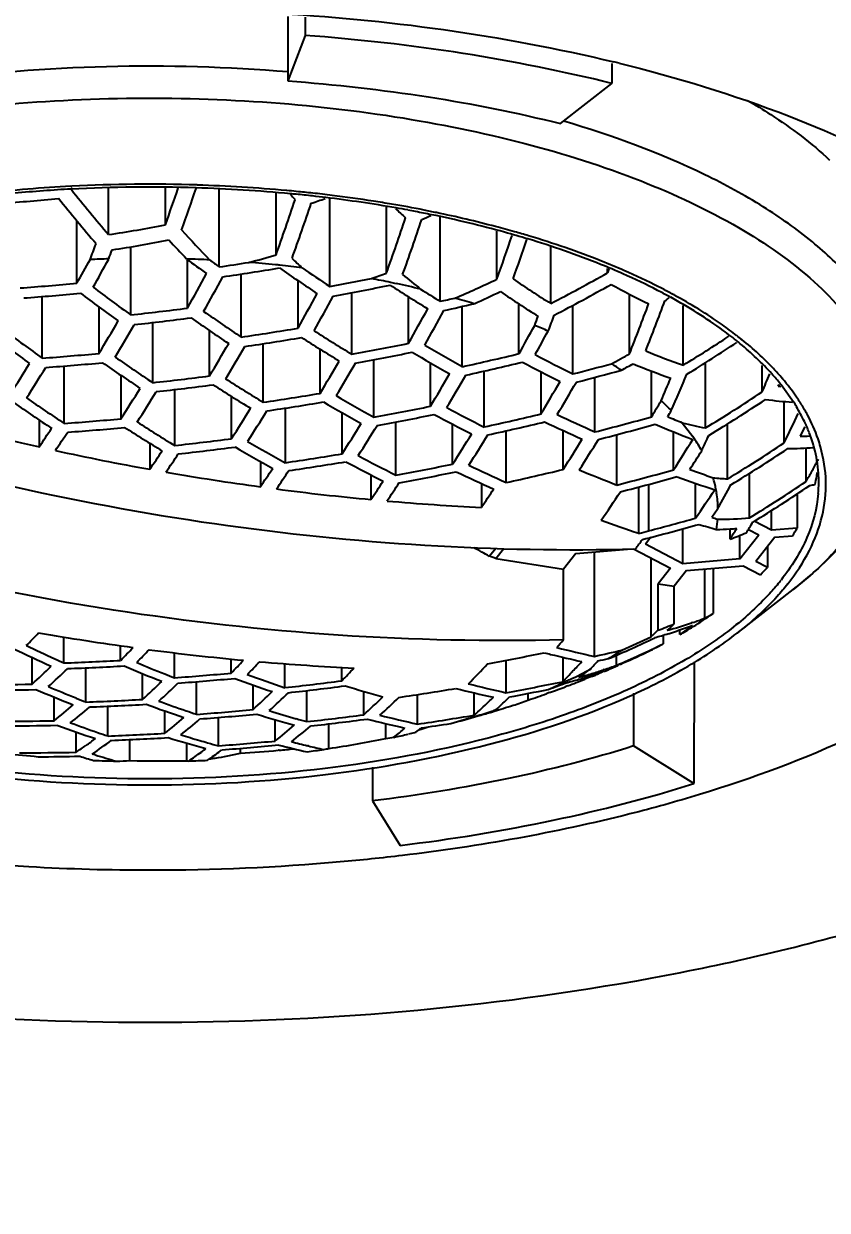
# Model space of a CAD drawing. Extents: x 9520 to 10292, y -16148 to -15602.
# Drawn here: x 9900.18 to 9907.23, y -15886.3 to -15875.9 of the extents above; entities that cross this region are included whole.
import ezdxf

# ---------------------------------------------------------------- set-up
doc = ezdxf.new("R2010")
doc.units = 0
doc.header["$MEASUREMENT"] = 0
doc.layers.get('0').update_dxf_attribs({"linetype": 'CONTINUOUS'})
doc.layers.get('DEFPOINTS').update_dxf_attribs({"linetype": 'CONTINUOUS'})
doc.layers.add('DIM', color=2, linetype='CONTINUOUS')
doc.styles.get("Standard").update_dxf_attribs({"font": 'Gulim.ttf'})
doc.dimstyles.new('ISO-25', dxfattribs={"dimtxt": 2.5, "dimasz": 2.5, "dimexe": 1.25, "dimexo": 0.625, "dimtad": 1, "dimdec": 1, "dimtxsty": 'Standard', "dimcen": 2.5, "dimadec": 0, "dimazin": 0, "dimtfac": 1, "dimtdec": 1, "dimtmove": 0, "dimatfit": 3, "dimfxl": 1, "dimarcsym": 0})

# ---------------------------------------------------------------- blocks, each defined once
blk = doc.blocks.new('*D24')
at = {"layer": 'DEFPOINTS', "color": 0, "transparency": 16777216}
for p in [(9901.29, -15798.538), (9940.931, -15798.538), (9928.29, -15966.338)]:
    blk.add_point(p, dxfattribs=at)
at = {"layer": 'DIM', "color": 3, "lineweight": -2, "transparency": 16777216}
for p, q in [((9901.915, -15798.538), (9942.181, -15798.538)), ((9940.931, -15961.338), (9940.931, -15803.538)), ((9928.915, -15966.338), (9942.181, -15966.338))]:
    blk.add_line(p, q, dxfattribs=at)
at = {"layer": 'DIM', "color": 3, "transparency": 16777216}
for points in [[(9940.098, -15803.538), (9941.765, -15803.538), (9940.931, -15798.538)], [(9940.098, -15961.338), (9941.765, -15961.338), (9940.931, -15966.338)]]:
    blk.add_solid(points, dxfattribs=at)
at = {"layer": 'DIM', "color": 3, "transparency": 16777216, "insert": (9937.736, -15889.301), "char_height": 5, "attachment_point": 5, "rotation": 90}
blk.add_mtext('167.8', dxfattribs=at)

msp = doc.modelspace()

# ---------------------------------------------------------------- linework, layer by layer
at = {"color": 7, "linetype": 'Continuous'}
for p, q in [((9902.497, -15875.839), (9902.497, -15876.404)), ((9902.648, -15875.847), (9902.648, -15876.006)), ((9902.648, -15876.006), (9902.497, -15876.404)), ((9905.336, -15876.252), (9905.336, -15876.427)), ((9904.887, -15876.779), (9905.336, -15876.427)), ((9900.594, -15877.328), (9900.603, -15877.328)), ((9900.595, -15877.332), (9900.604, -15877.331)), ((9900.6, -15877.356), (9900.596, -15877.353)), ((9900.6, -15877.357), (9900.596, -15877.353)), ((9900.926, -15877.751), (9900.926, -15877.348)), ((9901.424, -15877.665), (9901.424, -15877.337)), ((9901.895, -15878.034), (9901.895, -15877.357)), ((9902.393, -15877.929), (9902.393, -15877.384)), ((9902.864, -15878.207), (9902.864, -15877.439)), ((9903.362, -15878.088), (9903.362, -15877.508)), ((9903.833, -15878.336), (9903.833, -15877.6)), ((9900.648, -15878.177), (9900.648, -15877.632)), ((9904.33, -15878.142), (9904.33, -15877.721)), ((9901.12, -15878.456), (9901.12, -15877.86)), ((9904.802, -15878.354), (9904.802, -15877.854)), ((9901.617, -15878.396), (9901.617, -15877.971)), ((9902.088, -15878.649), (9902.088, -15878.097)), ((9905.299, -15878.085), (9905.299, -15878.047)), ((9905.311, -15878.051), (9905.299, -15878.085)), ((9902.586, -15878.571), (9902.586, -15878.156)), ((9900.344, -15878.834), (9900.344, -15878.294)), ((9903.057, -15878.8), (9903.057, -15878.261)), ((9903.555, -15878.704), (9903.555, -15878.297)), ((9905.492, -15878.796), (9905.492, -15878.274)), ((9900.842, -15878.793), (9900.842, -15878.386)), ((9904.026, -15878.908), (9904.026, -15878.38)), ((9904.523, -15878.794), (9904.523, -15878.359)), ((9904.995, -15878.973), (9904.995, -15878.372)), ((9905.963, -15878.895), (9905.963, -15878.373)), ((9901.313, -15879.049), (9901.313, -15878.522)), ((9901.81, -15878.989), (9901.81, -15878.592)), ((9902.281, -15879.221), (9902.281, -15878.706)), ((9902.779, -15879.143), (9902.779, -15878.756)), ((9906.475, -15878.675), (9906.47, -15878.671)), ((9906.48, -15878.674), (9906.475, -15878.67)), ((9903.25, -15879.35), (9903.25, -15878.848)), ((9906.157, -15879.446), (9906.157, -15878.875)), ((9900.537, -15879.406), (9900.537, -15878.903)), ((9903.748, -15879.255), (9903.748, -15878.876)), ((9904.219, -15879.437), (9904.219, -15878.946)), ((9904.716, -15879.323), (9904.716, -15878.953)), ((9905.685, -15879.348), (9905.685, -15878.947)), ((9906.654, -15879.13), (9906.654, -15878.897)), ((9901.035, -15879.364), (9901.035, -15878.986)), ((9905.188, -15879.48), (9905.188, -15879.002)), ((9906.796, -15879.079), (9906.803, -15879.064)), ((9906.807, -15879.069), (9906.803, -15879.064)), ((9906.821, -15879.067), (9906.816, -15879.062)), ((9906.93, -15879.219), (9906.821, -15879.067)), ((9901.506, -15879.599), (9901.506, -15879.109)), ((9902.003, -15879.54), (9902.003, -15879.171)), ((9902.475, -15879.75), (9902.475, -15879.272)), ((9906.847, -15879.577), (9906.847, -15879.213)), ((9900.318, -15879.377), (9900.318, -15879.611)), ((9902.972, -15879.672), (9902.972, -15879.312)), ((9903.443, -15879.858), (9903.443, -15879.392)), ((9903.941, -15879.763), (9903.941, -15879.412)), ((9904.412, -15879.924), (9904.412, -15879.47)), ((9904.909, -15879.81), (9904.909, -15879.468)), ((9905.878, -15879.813), (9905.878, -15879.48)), ((9905.954, -15879.4), (9906.047, -15879.521)), ((9906.35, -15879.892), (9906.35, -15879.412)), ((9901.287, -15879.58), (9901.287, -15879.807)), ((9905.381, -15879.946), (9905.381, -15879.504)), ((9907.04, -15879.915), (9907.04, -15879.621)), ((9907.104, -15879.621), (9907.103, -15879.617)), ((9907.111, -15879.621), (9907.11, -15879.617)), ((9902.256, -15879.739), (9902.256, -15879.961)), ((9903.225, -15879.857), (9903.225, -15880.073)), ((9906.543, -15880.234), (9906.543, -15879.844)), ((9904.194, -15879.932), (9904.194, -15880.141)), ((9905.574, -15880.369), (9905.574, -15879.963)), ((9905.659, -15879.941), (9905.659, -15880.347)), ((9906.071, -15880.236), (9906.071, -15879.93)), ((9906.962, -15880.022), (9906.962, -15880.323)), ((9906.736, -15880.341), (9906.736, -15880.17)), ((9905.96, -15880.635), (9905.96, -15880.328)), ((9906.373, -15880.42), (9906.373, -15880.33)), ((9906.736, -15880.341), (9906.585, -15880.263)), ((9906.962, -15880.323), (9906.736, -15880.341)), ((9905.678, -15880.404), (9905.631, -15880.464)), ((9906.458, -15880.593), (9906.625, -15880.381)), ((9906.458, -15880.593), (9906.458, -15880.387)), ((9906.534, -15880.334), (9906.625, -15880.381)), ((9906.767, -15880.402), (9906.599, -15880.615)), ((9906.767, -15880.402), (9906.921, -15880.39)), ((9904.32, -15880.501), (9904.265, -15880.57)), ((9904.32, -15880.589), (9904.388, -15880.504)), ((9905.022, -15880.545), (9905.473, -15880.507)), ((9905.185, -15881.448), (9905.185, -15880.532)), ((9905.526, -15880.506), (9905.85, -15880.674)), ((9905.96, -15880.635), (9905.631, -15880.464)), ((9906.701, -15880.486), (9906.701, -15880.667)), ((9904.32, -15880.589), (9904.265, -15880.57)), ((9904.32, -15880.589), (9904.914, -15880.682)), ((9905.022, -15880.545), (9904.914, -15880.682)), ((9905.682, -15881.275), (9905.682, -15880.587)), ((9906.458, -15880.593), (9905.96, -15880.635)), ((9906.701, -15880.667), (9906.599, -15880.615)), ((9904.914, -15881.302), (9904.914, -15880.682)), ((9905.85, -15880.674), (9905.742, -15880.811)), ((9905.991, -15880.696), (9905.883, -15880.833)), ((9905.991, -15880.696), (9906.489, -15880.654)), ((9906.153, -15881.111), (9906.153, -15880.682)), ((9906.224, -15880.676), (9906.224, -15881.072)), ((9906.489, -15880.654), (9906.639, -15880.732)), ((9905.742, -15881.219), (9905.742, -15880.811)), ((9905.742, -15880.811), (9905.883, -15880.833)), ((9905.883, -15881.163), (9905.883, -15880.833)), ((9906.436, -15881.243), (9906.926, -15880.862)), ((9906.045, -15881.15), (9906.036, -15881.154)), ((9906.045, -15881.15), (9906.036, -15881.153)), ((9905.787, -15881.262), (9905.787, -15881.337)), ((9906.043, -15881.176), (9905.934, -15881.256)), ((9905.934, -15881.256), (9905.934, -15881.215)), ((9900.534, -15881.505), (9900.534, -15881.278)), ((9901.031, -15881.482), (9901.031, -15881.354)), ((9900.255, -15881.691), (9900.255, -15881.457)), ((9901.502, -15881.635), (9901.502, -15881.416)), ((9902, -15881.593), (9902, -15881.471)), ((9904.906, -15881.455), (9904.906, -15881.669)), ((9905.378, -15881.525), (9905.378, -15881.436)), ((9900.727, -15881.847), (9900.727, -15881.548)), ((9902.471, -15881.722), (9902.471, -15881.512)), ((9902.969, -15881.662), (9902.969, -15881.544)), ((9904.409, -15881.481), (9904.409, -15881.766)), ((9905.269, -15881.563), (9905.264, -15881.565)), ((9905.269, -15881.563), (9905.264, -15881.565)), ((9906.058, -15881.496), (9906.057, -15882.562)), ((9901.224, -15881.823), (9901.224, -15881.599)), ((9901.696, -15881.955), (9901.696, -15881.669)), ((9905.049, -15881.647), (9905.053, -15881.646)), ((9905.049, -15881.647), (9905.053, -15881.646)), ((9905.159, -15881.625), (9905.1, -15881.647)), ((9905.1, -15881.647), (9905.1, -15881.631)), ((9905.159, -15881.613), (9905.167, -15881.61)), ((9905.159, -15881.613), (9905.167, -15881.61)), ((9902.193, -15881.913), (9902.193, -15881.698)), ((9902.664, -15882.02), (9902.664, -15881.747)), ((9903.162, -15881.959), (9903.162, -15881.754)), ((9903.633, -15882.041), (9903.633, -15881.781)), ((9904.131, -15881.962), (9904.131, -15881.767)), ((9904.602, -15881.83), (9904.602, -15881.772)), ((9904.79, -15881.764), (9904.768, -15881.772)), ((9904.79, -15881.765), (9904.768, -15881.772)), ((9904.948, -15881.706), (9904.934, -15881.711)), ((9904.948, -15881.706), (9904.934, -15881.711)), ((9905.528, -15881.77), (9905.528, -15882.232)), ((9900.448, -15882.011), (9900.448, -15881.805)), ((9900.92, -15882.145), (9900.92, -15881.884)), ((9901.418, -15882.121), (9901.418, -15881.925)), ((9901.889, -15882.231), (9901.889, -15881.983)), ((9902.386, -15882.189), (9902.386, -15882.003)), ((9902.857, -15882.255), (9902.857, -15882.038)), ((9903.355, -15882.167), (9903.355, -15882.037)), ((9900.642, -15882.287), (9900.642, -15882.11)), ((9901.113, -15882.36), (9901.113, -15882.176)), ((9903.619, -15882.113), (9903.553, -15882.128)), ((9900.808, -15882.311), (9900.783, -15882.303)), ((9901.611, -15882.362), (9901.611, -15882.208)), ((9902.082, -15882.296), (9902.082, -15882.253)), ((9902.422, -15882.269), (9902.414, -15882.27)), ((9902.422, -15882.27), (9902.414, -15882.27)), ((9902.677, -15882.232), (9902.669, -15882.231)), ((9902.677, -15882.232), (9902.669, -15882.231)), ((9906.057, -15882.562), (9905.528, -15882.232)), ((9901.792, -15882.358), (9901.81, -15882.345)), ((9901.792, -15882.358), (9901.81, -15882.345)), ((9903.239, -15882.419), (9903.238, -15882.714)), ((9903.238, -15882.714), (9903.482, -15883.104))]:
    msp.add_line(p, q, dxfattribs=at)
for centre, radius, start, end in [((9902.045, -15889.933), 14.089, 76.2217, 76.4191), ((9901.284, -15890.627), 13.317, 88.2044, 92.9319), ((9901.252, -15890.083), 12.772, 92.9539, 96.3268), ((9901.26, -15890.125), 12.789, 93.5019, 95.754), ((9901.273, -15890.328), 12.993, 92.9895, 93.5044), ((9901.284, -15890.557), 13.222, 88.2304, 92.9844), ((9910.567, -15869.431), 12.735, 218.4892, 220.795), ((9880.345, -15870.148), 22.379, 340.3742, 341.2501), ((9880.648, -15870.237), 22.213, 340.3376, 341.328), ((9901.3, -15890.217), 12.881, 84.5706, 88.2547), ((9901.293, -15890.407), 13.096, 84.7706, 88.212), ((9901.328, -15889.967), 12.655, 84.3649, 84.7493), ((9910.312, -15869.951), 10.781, 223.692, 224.034), ((9901.33, -15889.881), 12.544, 84.3332, 84.5617), ((9901.341, -15889.772), 12.435, 83.6673, 84.3339), ((9901.34, -15889.85), 12.537, 83.703, 84.3654), ((9901.359, -15889.609), 12.271, 83.1204, 83.6671), ((9901.361, -15889.657), 12.344, 82.9083, 83.7036), ((9901.406, -15889.298), 11.982, 81.1651, 82.9107), ((9899.458, -15868.031), 9.459, 273.2154, 276.2411), ((9910.575, -15869.394), 12.9, 218.5485, 220.8437), ((9880.942, -15870.224), 22.793, 340.2408, 341.5281), ((9881.42, -15870.366), 22.438, 340.2179, 341.5247), ((9899.453, -15867.804), 10.204, 288.5633, 289.2905), ((9901.446, -15888.947), 11.603, 80.0719, 83.1533), ((9901.482, -15888.8), 11.478, 80.3482, 81.1547), ((9901.555, -15888.378), 11.05, 78.8516, 80.3556), ((9901.535, -15888.426), 11.075, 79.5255, 80.061), ((9881.911, -15870.378), 22.794, 340.2313, 341.5179), ((9909.746, -15870.643), 9.333, 227.5006, 228.2351), ((9882.383, -15870.511), 22.443, 340.2307, 341.5381), ((9901.577, -15888.195), 10.839, 78.775, 79.5263), ((9899.535, -15867.942), 10.524, 293.1445, 293.6148), ((9901.619, -15887.984), 10.624, 78.3912, 78.7738), ((9901.622, -15888.037), 10.702, 78.2549, 78.8495), ((9899.482, -15867.956), 9.901, 278.3883, 281.3122), ((9910.003, -15870.049), 11.397, 222.2428, 224.0457), ((9902.077, -15886.191), 8.801, 73.2925, 74.1217), ((9882.376, -15870.935), 19.687, 339.0588, 339.4957), ((9899.501, -15868.002), 9.989, 278.3813, 281.279), ((9910.024, -15869.995), 11.59, 222.3216, 223.4446), ((9883.116, -15870.564), 22.526, 340.3444, 341.3756), ((9883.579, -15870.687), 22.182, 340.3699, 341.3111), ((9882.392, -15870.926), 19.826, 339.2054, 339.4535), ((9899.519, -15867.972), 10.364, 284.7369, 286.1018), ((9881.096, -15867.165), 22.44, 330.6101, 331.2119), ((9901.268, -15889.148), 11.189, 91.7445, 92.5841), ((9881.315, -15867.24), 22.353, 330.6015, 331.3271), ((9901.273, -15889.15), 11.19, 87.2457, 88.2752), ((9913.002, -15862.539), 19.177, 233.5536, 234.2026), ((9913.043, -15862.574), 19.06, 233.8933, 234.2082), ((9898.39, -15854.128), 24.162, 278.3404, 278.9634), ((9901.302, -15888.716), 10.755, 84.1994, 85.4518), ((9901.317, -15888.562), 10.601, 83.9933, 84.197), ((9901.333, -15888.416), 10.454, 82.9243, 83.9955), ((9909.56, -15870.623), 10.159, 226.2398, 226.9136), ((9912.818, -15863.235), 17.978, 235.4462, 236.3823), ((9881.791, -15867.22), 22.759, 330.5898, 331.4613), ((9882.162, -15867.374), 22.498, 330.5803, 331.4618), ((9898.41, -15854.158), 24.22, 278.3462, 279.5382), ((9912.803, -15863.16), 18.145, 235.1114, 236.3723), ((9898.446, -15854.153), 24.456, 280.4068, 281.278), ((9899.569, -15868.072), 10.71, 289.9845, 290.7408), ((9901.544, -15887.082), 9.102, 78.2494, 79.331), ((9909.009, -15871.442), 8.641, 230.4193, 231.7625), ((9899.66, -15868.239), 10.949, 293.1267, 295.2469), ((9908.472, -15872.373), 7.018, 235.2535, 238.4677), ((9899.756, -15868.459), 11.108, 297.0151, 299.9337), ((9898.432, -15854.498), 23.783, 274.1435, 275.3468), ((9912.432, -15862.745), 19.359, 233.0316, 234.2446), ((9898.468, -15854.197), 24.497, 280.4105, 281.5965), ((9912.533, -15863.94), 16.933, 237.3303, 238.6473), ((9901.591, -15886.856), 8.871, 77.9177, 78.2463), ((9901.644, -15886.609), 8.619, 76.4668, 77.9206), ((9912.545, -15864.103), 16.688, 237.8348, 238.5297), ((9899.682, -15868.289), 11.006, 293.8296, 295.1623), ((9908.451, -15872.342), 7.186, 235.3134, 238.4516), ((9899.777, -15868.509), 11.158, 296.9408, 299.844), ((9908.195, -15873.036), 5.895, 240.9229, 244.5282), ((9898.456, -15854.553), 23.816, 274.1547, 275.3564), ((9912.402, -15862.692), 19.492, 233.0291, 234.2339), ((9882.752, -15867.387), 22.77, 330.581, 331.4518), ((9883.124, -15867.537), 22.506, 330.5737, 331.4547), ((9898.54, -15854.226), 24.684, 282.3823, 282.6861), ((9901.957, -15885.403), 7.373, 72.8742, 74.2338), ((9888.165, -15871.863), 18.785, 338.4252, 339.862), ((9899.895, -15868.762), 11.245, 301.6899, 301.9208), ((9903.492, -15882.613), 4.916, 61.284, 61.5457), ((9903.478, -15882.691), 5.024, 61.3943, 61.916), ((9898.498, -15854.492), 24.106, 276.2441, 277.4356), ((9912.117, -15863.548), 18.128, 235.1529, 236.4143), ((9883.727, -15867.525), 22.762, 330.5875, 331.4589), ((9884.098, -15867.669), 22.499, 330.5848, 331.4664), ((9898.561, -15854.272), 24.72, 282.387, 283.0151), ((9886.393, -15871.56), 19.687, 339.0587, 339.4957), ((9887.709, -15871.747), 19.129, 338.3775, 339.7844), ((9883.603, -15868.428), 20.114, 328.9845, 329.9245), ((9883.954, -15868.582), 19.872, 328.9734, 329.9247), ((9898.522, -15854.548), 24.136, 276.2526, 277.4427), ((9912.082, -15863.497), 18.259, 235.1498, 236.4024), ((9884.863, -15867.718), 22.566, 330.6049, 331.3236), ((9886.126, -15871.508), 19.826, 339.2053, 339.4535), ((9902.593, -15883.614), 5.473, 66.4476, 67.8), ((9911.659, -15863.008), 19.557, 233.052, 234.2525), ((9911.691, -15863.063), 19.429, 233.0572, 234.2654), ((9898.559, -15854.51), 24.396, 278.3175, 279.5008), ((9898.584, -15854.567), 24.422, 278.3241, 279.5061), ((9911.82, -15864.284), 17.063, 237.3597, 238.6663), ((9911.861, -15864.332), 16.936, 237.3639, 238.6803), ((9885.267, -15867.876), 22.263, 330.6077, 331.2142), ((9900.048, -15869.118), 11.427, 301.1777, 303.5379), ((9904.442, -15881.199), 3.245, 51.2081, 52.1928), ((9884.555, -15868.609), 20.137, 328.9704, 329.9089), ((9884.908, -15868.759), 19.892, 328.9613, 329.9113), ((9898.619, -15854.553), 24.65, 280.3722, 281.5507), ((9911.687, -15865.128), 15.766, 239.5486, 240.9285), ((9907.57, -15874.139), 5.02, 247.3154, 251.337), ((9900.073, -15869.177), 11.448, 301.1485, 303.7439), ((9904.511, -15881.068), 3.062, 50.4052, 50.8394), ((9898.605, -15854.905), 23.992, 274.1566, 275.3494), ((9898.629, -15854.962), 24.017, 274.1675, 275.3591), ((9911.347, -15863.819), 18.34, 235.1726, 236.4193), ((9911.383, -15863.872), 18.214, 235.1777, 236.4329), ((9885.523, -15868.762), 20.138, 328.9695, 329.9079), ((9898.673, -15854.6), 24.676, 280.3065, 281.4825), ((9911.64, -15865.084), 15.89, 239.5449, 240.9141), ((9898.708, -15854.614), 24.87, 282.3461, 283.5217), ((9898.733, -15854.671), 24.888, 282.3529, 283.5277), ((9911.5, -15865.82), 14.782, 241.9735, 243.4114), ((9911.553, -15865.86), 14.661, 241.9801, 243.4297), ((9899.921, -15868.847), 11.403, 298.3359, 299.2456), ((9885.227, -15869.6), 17.644, 327.2441, 328.2648), ((9885.557, -15869.752), 17.422, 327.2318, 328.2653), ((9885.875, -15868.906), 19.894, 328.9647, 329.9146), ((9886.509, -15868.889), 20.115, 328.9792, 329.919), ((9898.772, -15854.72), 25.038, 284.3908, 285.1923), ((9898.796, -15854.775), 25.056, 284.3976, 285.3331), ((9903.503, -15881.85), 3.486, 56.6103, 58.3248), ((9899.946, -15868.904), 11.432, 298.6184, 299.2019), ((9907.517, -15874.124), 5.16, 247.2704, 251.1859), ((9891.67, -15873.056), 15.499, 336.2678, 337.5507), ((9893.108, -15873.208), 14.784, 336.3855, 337.0498), ((9898.672, -15854.904), 24.289, 276.2406, 277.4231), ((9898.697, -15854.961), 24.311, 276.2495, 277.431), ((9911.093, -15864.614), 17.161, 237.3775, 238.6765), ((9911.135, -15864.664), 17.038, 237.3833, 238.6915), ((9886.86, -15869.026), 19.871, 328.9787, 329.9302), ((9887.508, -15868.985), 20.074, 329.0046, 329.9471), ((9887.862, -15869.119), 19.827, 329.0061, 329.9605), ((9891.056, -15872.869), 16.02, 336.6943, 337.4671), ((9907.283, -15875.281), 3.829, 262.6962, 263.048), ((9905.21, -15880.391), 2.129, 39.3498, 40.4234), ((9910.636, -15864.183), 18.269, 235.1875, 236.4388), ((9886.169, -15869.795), 17.679, 327.2277, 328.2458), ((9886.502, -15869.943), 17.454, 327.2169, 328.2481), ((9898.736, -15854.926), 24.552, 278.3022, 279.478), ((9910.966, -15865.469), 15.882, 239.563, 240.9327), ((9900.226, -15869.539), 11.546, 300.9072, 303.8293), ((9910.598, -15864.128), 18.39, 235.1803, 236.4235), ((9887.128, -15869.961), 17.692, 327.2217, 328.239), ((9898.761, -15854.984), 24.57, 278.3098, 279.4847), ((9910.9, -15865.385), 16.025, 239.6801, 241.0377), ((9898.826, -15854.964), 24.785, 280.2818, 281.4525), ((9910.84, -15866.208), 14.794, 241.9771, 243.4138), ((9888.942, -15869.302), 19.525, 329.0365, 329.5164), ((9904.279, -15880.838), 2.209, 44.3617, 47.6047), ((9900.251, -15869.599), 11.553, 300.9185, 303.8392), ((9907.185, -15875.431), 3.798, 262.4317, 266.025), ((9905.53, -15880.119), 1.665, 31.0967, 32.763), ((9905.535, -15880.152), 1.725, 31.8647, 32.6824), ((9905.611, -15880.106), 1.636, 28.2535, 31.8885), ((9898.782, -15855.322), 24.148, 274.1681, 275.3532), ((9910.395, -15864.981), 17.109, 237.3917, 238.6944), ((9887.463, -15870.105), 17.464, 327.2125, 328.243), ((9898.851, -15855.022), 24.8, 280.2909, 281.461), ((9910.785, -15866.166), 14.91, 241.9703, 243.3959), ((9898.888, -15855.038), 24.974, 282.3261, 283.4966), ((9898.913, -15855.097), 24.986, 282.3351, 283.5052), ((9910.716, -15866.873), 13.869, 244.5107, 246.0101), ((9910.776, -15866.91), 13.756, 244.5208, 246.0323), ((9898.951, -15855.14), 25.127, 284.3724, 285.5462), ((9889.28, -15869.422), 19.295, 329.0446, 329.2275), ((9910.849, -15867.388), 12.971, 247.2192, 247.8287), ((9896.184, -15874.28), 11.906, 333.5845, 334.9646), ((9905.55, -15856.334), 23.858, 255.2886, 257.3338), ((9887.494, -15870.87), 15.519, 325.7218, 326.4385), ((9887.633, -15870.899), 15.523, 325.72, 326.4337), ((9898.807, -15855.38), 24.167, 274.1787, 275.3629), ((9910.351, -15864.929), 17.228, 237.3844, 238.6783), ((9888.104, -15870.1), 17.683, 327.2261, 328.2441), ((9888.439, -15870.238), 17.454, 327.2211, 328.2524), ((9889.101, -15870.213), 17.647, 327.2384, 328.2587), ((9898.976, -15855.199), 25.135, 284.382, 285.5555), ((9910.708, -15867.539), 12.881, 247.1974, 248.7789), ((9907.038, -15875.125), 4.41, 255.7743, 258.4683), ((9896.834, -15874.49), 11.332, 333.6594, 334.1286), ((9905.793, -15879.981), 1.367, 21.3426, 23.6427), ((9905.886, -15879.947), 1.268, 15.0743, 21.4063), ((9898.852, -15855.325), 24.419, 276.2401, 277.4164), ((9910.215, -15865.757), 15.992, 239.6891, 241.0495), ((9889.435, -15870.345), 17.419, 327.2375, 328.2714), ((9890.111, -15870.296), 17.593, 327.2639, 328.2882), ((9890.448, -15870.424), 17.361, 327.2646, 328.3028), ((9891.139, -15870.351), 17.515, 327.3007, 328.3306), ((9904.798, -15880.388), 1.521, 33.971, 34.7828), ((9904.874, -15880.338), 1.43, 29.0174, 33.9949), ((9894.664, -15874.125), 12.72, 334.2835, 334.9486), ((9900.414, -15869.983), 11.551, 300.9232, 303.8446), ((9906.938, -15876.026), 3.492, 270.8302, 272.1682), ((9905.455, -15856.755), 23.427, 257.6878, 259.7512), ((9888.444, -15871.051), 15.544, 325.7134, 326.4288), ((9888.585, -15871.076), 15.545, 325.7128, 326.4254), ((9898.877, -15855.384), 24.434, 276.2494, 277.425), ((9910.166, -15865.708), 16.107, 239.681, 241.0318), ((9898.918, -15855.352), 24.656, 278.2946, 279.4653), ((9910.112, -15866.541), 14.894, 241.9728, 243.3999), ((9891.599, -15870.552), 17.137, 327.3022, 327.9541), ((9900.441, -15870.047), 11.542, 300.9735, 303.899), ((9906.847, -15876.14), 3.487, 270.5057, 274.2096), ((9889.411, -15871.204), 15.546, 325.7128, 326.4281), ((9898.969, -15855.399), 24.675, 278.2399, 279.4085), ((9910.056, -15866.497), 15.005, 241.9657, 243.3824), ((9899.008, -15855.393), 24.864, 280.2764, 281.4433), ((9910.055, -15867.251), 13.872, 244.4973, 245.9965), ((9899.071, -15855.472), 25.028, 282.322, 283.4901), ((9910.168, -15868.42), 12.121, 249.9887, 251.0158), ((9899.435, -15875.555), 8.766, 330.66, 331.3253), ((9899.134, -15875.39), 9.109, 331.323, 331.6329), ((9905.376, -15857.196), 22.978, 260.1091, 262.1971), ((9889.554, -15871.224), 15.544, 325.7134, 326.4288), ((9890.398, -15871.33), 15.523, 325.72, 326.4337), ((9899.033, -15855.453), 24.872, 280.2871, 281.4537), ((9909.993, -15867.212), 13.98, 244.4878, 245.9756), ((9910.06, -15867.92), 12.904, 247.1611, 248.7402), ((9899.136, -15855.578), 25.155, 284.374, 285.5465), ((9899.162, -15855.639), 25.155, 284.3864, 285.5589), ((9910.039, -15868.472), 12.126, 250.0879, 251.7381), ((9905.223, -15880.179), 1.045, 10.7081, 16.5346), ((9906.614, -15875.997), 3.904, 264.2859, 266.124), ((9900.615, -15870.456), 11.434, 301.2251, 304.1869), ((9899.819, -15875.771), 8.325, 330.151, 330.5147), ((9899.675, -15875.689), 8.491, 330.5139, 330.6572), ((9905.937, -15879.661), 1.214, 346.6172, 350.204), ((9905.961, -15879.665), 1.19, 350.2124, 351.7335), ((9905.313, -15857.656), 22.514, 262.5599, 264.6787), ((9890.542, -15871.345), 15.519, 325.7218, 326.4385), ((9891.402, -15871.427), 15.478, 325.7352, 326.4513), ((9892.844, -15871.686), 15.072, 325.3537, 326.4944), ((9893.562, -15871.602), 15.199, 325.387, 326.519), ((9905.258, -15880.172), 1.01, 8.9102, 10.6797), ((9905.281, -15880.169), 0.986, 1.0681, 8.9227), ((9898.13, -15875.544), 9.35, 330.4886, 331.938), ((9900.645, -15870.524), 11.408, 301.3168, 304.2889), ((9906.54, -15876.642), 3.349, 279.1337, 279.9482), ((9905.991, -15879.918), 1.16, 354.9925, 358.2609), ((9905.995, -15879.918), 1.156, 358.263, 0.0042), ((9905.269, -15858.129), 22.039, 265.0476, 267.2035), ((9894.147, -15871.9), 14.661, 325.3839, 325.7558), ((9909.39, -15868.842), 12.142, 250.0324, 251.681), ((9899.352, -15856.089), 25.125, 284.4109, 285.585), ((9899.325, -15856.022), 25.136, 284.5962, 285.5694), ((9909.476, -15869.356), 11.443, 252.8535, 253.6395), ((9909.595, -15869.248), 11.49, 252.8809, 253.1467), ((9905.274, -15880.166), 0.994, 350.2381, 355.5037), ((9906.173, -15876.68), 3.656, 271.2504, 273.1326), ((9906.269, -15876.621), 3.624, 269.9268, 274.3366), ((9900.448, -15876.609), 7.044, 327.2443, 328.1479), ((9906.176, -15876.736), 3.6, 273.1352, 274.0809), ((9900.62, -15876.579), 7.005, 327.292, 328.2084), ((9905.511, -15879.473), 1.682, 326.9668, 329.6507), ((9894.669, -15872.62), 13.434, 324.0555, 324.4922), ((9899.311, -15856.06), 25.103, 284.4482, 284.6488), ((9903.44, -15872.754), 8.208, 290.9363, 291.9971), ((9899.21, -15889.513), 10.272, 60.5225, 61.3884), ((9904.931, -15879.009), 2.426, 314.7461, 316.8601), ((9905.228, -15879.521), 2.03, 321.0286, 321.6689), ((9904.897, -15877.858), 3.487, 286.6148, 289.067), ((9904.9, -15877.867), 3.478, 289.227, 291.1294), ((9903.929, -15877.754), 4.035, 301.7071, 304.663), ((9901.1, -15871.642), 10.733, 298.0894, 298.5193), ((9894.449, -15875.693), 8.072, 315.4744, 316.5777), ((9904.258, -15858.609), 22.973, 260.1089, 262.1973), ((9903.776, -15879.205), 2.813, 312.6409, 314.307), ((9904.791, -15877.899), 3.507, 285.2391, 287.2761), ((9902.809, -15873.552), 8.208, 290.9363, 291.9971), ((9903.95, -15879.177), 2.771, 312.5236, 314.2241), ((9904.892, -15877.843), 3.502, 285.4158, 286.6152), ((9904.795, -15877.912), 3.494, 287.2769, 288.4968), ((9904.797, -15877.919), 3.486, 288.4968, 290.9332), ((9903.707, -15877.394), 4.458, 299.9619, 301.4693), ((9903.798, -15877.543), 4.283, 301.4777, 301.7229), ((9906.281, -15868.644), 14.087, 244.4462, 245.5611), ((9895.278, -15875.822), 8.071, 315.4701, 316.5777), ((9897.973, -15875.233), 9.22, 318.2751, 318.8365), ((9907.49, -15870.922), 10.775, 255.8407, 257.6439), ((9900.999, -15871.413), 10.939, 293.2031, 295.5269), ((9901.201, -15871.885), 10.506, 293.4233, 295.8804), ((9900.968, -15871.34), 10.997, 293.911, 295.3839), ((9903.293, -15876.64), 5.318, 296.1445, 297.9637), ((9906.161, -15868.696), 14.061, 244.435, 245.9149), ((9906.169, -15868.889), 13.817, 245.5635, 245.9327), ((9895.42, -15875.842), 8.069, 315.469, 316.5769), ((9904.195, -15859.068), 22.51, 262.5602, 264.6794), ((9899.802, -15857.266), 24.65, 280.3877, 281.5653), ((9907.44, -15870.815), 10.938, 255.7324, 256.0366), ((9907.386, -15870.962), 10.782, 256.1261, 257.6189), ((9899.835, -15857.329), 24.704, 282.5055, 283.0782), ((9899.866, -15857.406), 24.668, 282.5237, 282.7466), ((9903.508, -15878.488), 3.481, 301.155, 303.4217), ((9901.235, -15871.963), 10.426, 293.5982, 294.9747), ((9895.575, -15876.539), 6.96, 312.2549, 314.1488), ((9895.796, -15876.646), 6.844, 312.2436, 314.1697), ((9899.664, -15857.515), 24.006, 272.0764, 273.2647), ((9899.691, -15857.577), 23.993, 272.0873, 273.2762), ((9906.195, -15869.406), 13.167, 247.056, 248.6049), ((9906.31, -15869.305), 13.234, 247.1583, 248.3053), ((9896.262, -15875.947), 8.05, 315.4606, 316.5666), ((9896.409, -15875.963), 8.044, 315.4529, 316.564), ((9904.152, -15859.541), 22.035, 265.0483, 267.2047), ((9897.266, -15876.044), 8.005, 315.4315, 316.5432), ((9898.386, -15876.069), 7.999, 315.3755, 317.117), ((9903.051, -15877.691), 4.4, 295.8561, 298.4717), ((9899.073, -15875.909), 8.197, 316.2419, 317.0609), ((9904.006, -15880.041), 1.899, 303.268, 306.9896), ((9899.204, -15875.891), 8.213, 316.3685, 317.0483), ((9904.15, -15878.219), 3.527, 286.6598, 288.4217), ((9904.048, -15878.273), 3.52, 288.5367, 290.2753), ((9904.647, -15880.38), 1.346, 294.7627, 297.4172), ((9904.153, -15878.228), 3.517, 288.5023, 290.3798), ((9901.284, -15872.078), 10.303, 292.7538, 293.1127), ((9904.82, -15880.365), 1.293, 293.1519, 297.0647), ((9896.551, -15876.678), 6.951, 312.2446, 314.1409), ((9896.776, -15876.782), 6.83, 312.2248, 314.1545), ((9906.216, -15869.538), 12.983, 248.3077, 248.7102), ((9899.731, -15857.536), 24.164, 274.2045, 275.3889), ((9899.759, -15857.6), 24.147, 274.2142, 275.3994), ((9906.285, -15870.024), 12.371, 249.887, 251.5067), ((9906.366, -15870.063), 12.292, 249.8964, 251.5264), ((9899.811, -15857.562), 24.305, 276.283, 277.4648), ((9899.977, -15857.677), 24.493, 280.4244, 281.6096), ((9902.78, -15877.133), 5.02, 293.4804, 295.3991), ((9901.117, -15871.689), 10.695, 290.0284, 290.9279), ((9899.365, -15876.188), 7.794, 315.3183, 316.2427), ((9902.885, -15877.355), 4.774, 295.4055, 295.8942), ((9904.04, -15878.247), 3.547, 284.6602, 286.5268), ((9901.323, -15872.169), 10.203, 290.8127, 291.7265), ((9904.145, -15878.203), 3.544, 284.7566, 286.6592), ((9904.045, -15878.264), 3.53, 286.5988, 288.3996), ((9904.704, -15880.505), 1.208, 292.0888, 292.898), ((9904.686, -15880.462), 1.256, 292.9049, 294.752), ((9899.769, -15857.991), 23.705, 269.974, 271.1761), ((9899.796, -15858.054), 23.689, 269.9831, 271.1861), ((9905.393, -15869.668), 13.105, 247.0669, 248.6229), ((9905.514, -15869.613), 13.136, 247.0765, 248.2217), ((9897.543, -15876.787), 6.92, 312.2151, 314.1189), ((9897.771, -15876.888), 6.795, 312.1866, 314.1252), ((9899.839, -15857.627), 24.285, 276.2945, 277.4774), ((9906.433, -15870.637), 11.588, 252.7646, 254.4656), ((9899.916, -15857.678), 24.389, 278.3799, 279.5637), ((9906.635, -15871.195), 10.865, 255.7919, 257.5805), ((9906.726, -15871.222), 10.795, 255.805, 257.605), ((9899.994, -15857.768), 24.442, 280.4786, 281.2912), ((9901.328, -15872.184), 10.187, 288.7449, 289.7352), ((9901.325, -15872.175), 10.197, 289.8664, 290.729), ((9896.823, -15877.468), 5.812, 308.5914, 310.7391), ((9905.42, -15869.848), 12.884, 248.2241, 248.6391), ((9899.862, -15857.98), 23.883, 272.075, 273.2694), ((9899.874, -15858.062), 23.845, 272.1236, 273.321), ((9905.492, -15870.291), 12.327, 249.8955, 251.5209), ((9905.61, -15870.235), 12.356, 249.9078, 251.088), ((9898.554, -15876.87), 6.865, 312.1557, 314.073), ((9898.785, -15876.966), 6.737, 312.1231, 314.0766), ((9899.651, -15876.997), 6.687, 312.059, 313.5334), ((9899.438, -15876.772), 6.997, 313.5296, 313.9995), ((9899.731, -15876.926), 6.779, 312.6307, 313.9945), ((9903.379, -15878.517), 3.532, 286.5179, 288.0216), ((9903.382, -15878.527), 3.522, 288.0217, 290.2646), ((9897.03, -15877.566), 5.71, 308.5698, 310.756), ((9897.806, -15877.591), 5.794, 308.564, 310.7177), ((9905.534, -15870.456), 12.122, 251.0904, 251.54), ((9899.934, -15858.006), 24.014, 274.2079, 275.3997), ((9899.962, -15858.071), 23.989, 274.2175, 275.4105), ((9905.648, -15870.912), 11.56, 252.7717, 254.4767), ((9905.764, -15870.854), 11.588, 252.7845, 254.0039), ((9905.704, -15871.06), 11.373, 254.0062, 254.4968), ((9900.016, -15858.036), 24.129, 276.3011, 277.4916), ((9905.949, -15871.506), 10.786, 255.7998, 257.6013), ((9900.095, -15858.091), 24.21, 278.4036, 279.5962), ((9901.982, -15874.983), 7.315, 285.4087, 287.3335), ((9901.256, -15872.029), 10.356, 284.9381, 286.2963), ((9902.117, -15875.416), 6.862, 287.3345, 288.5847), ((9903.266, -15878.538), 3.546, 284.6294, 286.4963), ((9903.809, -15880.751), 1.271, 291.3448, 293.8017), ((9903.373, -15878.495), 3.555, 284.6519, 285.2068), ((9903.27, -15878.55), 3.533, 286.4972, 287.0553), ((9902.187, -15875.627), 6.639, 288.5906, 288.7615), ((9903.375, -15878.505), 3.545, 285.2065, 286.5178), ((9899.969, -15858.46), 23.556, 269.9564, 271.1662), ((9899.997, -15858.524), 23.532, 269.9641, 271.1751), ((9904.685, -15870.594), 12.205, 249.8462, 251.4862), ((9904.806, -15870.489), 12.286, 249.9304, 251.1065), ((9898.016, -15877.686), 5.687, 308.5314, 310.7252), ((9898.805, -15877.686), 5.753, 308.4947, 310.6618), ((9899.018, -15877.777), 5.643, 308.4564, 310.6651), ((9900.045, -15858.102), 24.101, 276.3131, 277.5051), ((9905.857, -15871.477), 10.852, 255.791, 257.5817), ((9899.771, -15877.693), 5.769, 309.3213, 310.572), ((9899.859, -15877.628), 5.852, 309.9741, 310.5463), ((9902.587, -15878.762), 3.494, 287.6476, 288.8822), ((9900.128, -15858.182), 24.153, 278.4184, 279.0456), ((9897.86, -15878.232), 4.918, 305.6674, 306.8506), ((9898.106, -15878.391), 4.74, 304.3783, 306.8722), ((9904.73, -15870.71), 12.053, 251.1088, 251.5719), ((9900.051, -15858.472), 23.689, 272.103, 273.3082), ((9900.079, -15858.537), 23.662, 272.1101, 273.3168), ((9904.849, -15871.172), 11.501, 252.8021, 254.5155), ((9904.98, -15871.072), 11.579, 252.8131, 253.6704), ((9904.937, -15871.22), 11.425, 253.6715, 254.0307), ((9900.141, -15858.484), 23.811, 274.21, 275.412), ((9905.194, -15871.634), 10.893, 255.8325, 256.6016), ((9901.375, -15872.377), 9.988, 278.5351, 281.4346), ((9903.239, -15881.199), 0.975, 276.8455, 281.08), ((9901.633, -15873.625), 8.718, 281.8685, 282.7176), ((9901.241, -15871.74), 10.627, 263.4765, 264.9683), ((9900.174, -15858.938), 23.354, 269.9279, 271.1481), ((9898.009, -15878.439), 4.662, 304.3804, 305.6681), ((9898.946, -15878.474), 4.725, 304.5839, 306.2285), ((9898.809, -15878.286), 4.957, 306.2201, 306.7932), ((9904.908, -15871.322), 11.32, 254.0305, 254.5318), ((9899.02, -15878.388), 4.842, 305.1866, 306.7829), ((9900.17, -15858.551), 23.779, 274.2195, 275.4231), ((9901.327, -15878.92), 3.459, 280.7122, 282.5949), ((9901.523, -15872.868), 9.444, 273.3905, 275.4098), ((9905.069, -15871.728), 10.826, 255.8204, 257.1691), ((9901.518, -15872.809), 9.504, 275.4589, 276.2316), ((9901.385, -15872.224), 10.14, 277.2512, 278.0898), ((9905.153, -15871.803), 10.719, 256.6417, 257.3838), ((9902.156, -15878.764), 3.56, 280.6268, 281.3714), ((9900.19, -15859.005), 23.322, 270.2923, 271.187), ((9904.066, -15871.321), 11.513, 252.8585, 253.4876), ((9901.283, -15871.158), 11.211, 267.4991, 268.5172), ((9904.156, -15871.363), 11.448, 252.9948, 253.9582), ((9900.87, -15878.714), 3.654, 271.9292, 273.8165), ((9901.407, -15872.808), 9.556, 268.2356, 271.2202), ((9901.733, -15881.48), 0.891, 262.1284, 263.2514), ((9901.287, -15871.181), 11.188, 271.745, 272.5846), ((9901.315, -15878.85), 3.531, 278.0643, 278.8843), ((9901.32, -15878.881), 3.499, 278.8831, 280.7121)]:
    msp.add_arc(centre, radius, start, end, dxfattribs=at)
for points, knots in [([(9912.79, -15879.55), (9912.79, -15879.291), (9912.693, -15878.745), (9912.277, -15877.978), (9911.615, -15877.26), (9910.355, -15876.326), (9908.249, -15875.396), (9906.384, -15874.95), (9905.361, -15874.778)], [0, 0, 0, 0, 0.082723, 0.172532, 0.274516, 0.391284, 0.669887, 1, 1, 1, 1]), ([(9896.495, -15876.436), (9897.24, -15876.21), (9898.832, -15875.883), (9900.452, -15875.779), (9901.29, -15875.779)], [0, 0, 0, 0, 0.481664, 1, 1, 1, 1]), ([(9901.29, -15875.779), (9901.642, -15875.779), (9903.006, -15875.817), (9904.369, -15876), (9905.354, -15876.238)], [0, 0, 0, 0, 0.257982, 1, 1, 1, 1]), ([(9905.336, -15876.427), (9904.907, -15876.32), (9904.015, -15876.142), (9903.111, -15876.04), (9902.648, -15876.006)], [0, 0, 0, 0, 0.487859, 1, 1, 1, 1]), ([(9902.5, -15876.326), (9901.971, -15876.282), (9900.913, -15876.252), (9899.857, -15876.334), (9899.336, -15876.406)], [0, 0, 0, 0, 0.502786, 1, 1, 1, 1]), ([(9905.401, -15876.249), (9905.904, -15876.373), (9906.837, -15876.656), (9907.724, -15877.069), (9908.114, -15877.302)], [0, 0, 0, 0, 0.53256, 1, 1, 1, 1]), ([(9902.497, -15876.404), (9902.909, -15876.435), (9903.712, -15876.525), (9904.505, -15876.683), (9904.887, -15876.779)], [0, 0, 0, 0, 0.512141, 1, 1, 1, 1]), ([(9895.157, -15878.483), (9895.311, -15878.289), (9895.715, -15877.92), (9896.476, -15877.474), (9897.413, -15877.101), (9898.495, -15876.815), (9899.682, -15876.626), (9900.928, -15876.542), (9902.188, -15876.565), (9903.023, -15876.654), (9903.433, -15876.718)], [0, 0, 0, 0, 0.084821, 0.185317, 0.301061, 0.429834, 0.568299, 0.712427, 0.857814, 1, 1, 1, 1]), ([(9906.527, -15876.575), (9906.595, -15876.615), (9906.848, -15876.77), (9907.087, -15876.949), (9907.246, -15877.098)], [0, 0, 0, 0, 0.267095, 1, 1, 1, 1]), ([(9903.433, -15876.718), (9903.817, -15876.778), (9904.549, -15876.926), (9905.563, -15877.246), (9906.421, -15877.646), (9907.008, -15878.051), (9907.361, -15878.409), (9907.557, -15878.676), (9907.695, -15878.952), (9907.771, -15879.234), (9907.784, -15879.52), (9907.716, -15879.908), (9907.57, -15880.178), (9907.448, -15880.341)], [0, 0, 0, 0, 0.180672, 0.346463, 0.493552, 0.619848, 0.675394, 0.726346, 0.773501, 0.818023, 0.861387, 0.905231, 1, 1, 1, 1]), ([(9907.884, -15879.204), (9907.884, -15879.082), (9907.848, -15878.831), (9907.69, -15878.469), (9907.435, -15878.122), (9907.088, -15877.794), (9906.654, -15877.489), (9905.939, -15877.101), (9905.338, -15876.882), (9904.915, -15876.758)], [0, 0, 0, 0, 0.089213, 0.183672, 0.287553, 0.403532, 0.53292, 0.675963, 1, 1, 1, 1]), ([(9904.6, -15877.789), (9904.533, -15877.769), (9904.254, -15877.688), (9903.972, -15877.621), (9903.757, -15877.577)], [0, 0, 0, 0, 0.243197, 1, 1, 1, 1]), ([(9904.484, -15877.726), (9904.429, -15877.711), (9904.203, -15877.649), (9903.974, -15877.595), (9903.8, -15877.559)], [0, 0, 0, 0, 0.244714, 1, 1, 1, 1]), ([(9905.434, -15878.095), (9905.369, -15878.066), (9905.096, -15877.951), (9904.816, -15877.854), (9904.6, -15877.789)], [0, 0, 0, 0, 0.239674, 1, 1, 1, 1]), ([(9905.443, -15878.066), (9905.378, -15878.037), (9905.104, -15877.923), (9904.823, -15877.827), (9904.607, -15877.762)], [0, 0, 0, 0, 0.23998, 1, 1, 1, 1]), ([(9905.834, -15878.291), (9905.802, -15878.274), (9905.671, -15878.204), (9905.537, -15878.14), (9905.434, -15878.095)], [0, 0, 0, 0, 0.24308, 1, 1, 1, 1]), ([(9905.843, -15878.259), (9905.811, -15878.242), (9905.68, -15878.174), (9905.546, -15878.111), (9905.443, -15878.066)], [0, 0, 0, 0, 0.243373, 1, 1, 1, 1]), ([(9906.445, -15878.693), (9906.402, -15878.658), (9906.214, -15878.514), (9906.012, -15878.388), (9905.854, -15878.301)], [0, 0, 0, 0, 0.235587, 1, 1, 1, 1]), ([(9906.431, -15878.635), (9906.39, -15878.603), (9906.215, -15878.474), (9906.029, -15878.36), (9905.883, -15878.281)], [0, 0, 0, 0, 0.237461, 1, 1, 1, 1]), ([(9906.816, -15879.062), (9906.792, -15879.031), (9906.683, -15878.904), (9906.561, -15878.789), (9906.463, -15878.708)], [0, 0, 0, 0, 0.237098, 1, 1, 1, 1]), ([(9906.83, -15879.011), (9906.805, -15878.982), (9906.697, -15878.861), (9906.576, -15878.751), (9906.48, -15878.674)], [0, 0, 0, 0, 0.238302, 1, 1, 1, 1]), ([(9906.987, -15879.221), (9906.977, -15879.206), (9906.936, -15879.144), (9906.891, -15879.085), (9906.856, -15879.042)], [0, 0, 0, 0, 0.244341, 1, 1, 1, 1]), ([(9907.045, -15879.433), (9907.039, -15879.419), (9907.012, -15879.359), (9906.981, -15879.302), (9906.955, -15879.26)], [0, 0, 0, 0, 0.245021, 1, 1, 1, 1]), ([(9907.166, -15879.611), (9907.16, -15879.587), (9907.129, -15879.491), (9907.088, -15879.399), (9907.052, -15879.331)], [0, 0, 0, 0, 0.244046, 1, 1, 1, 1]), ([(9898.158, -15879.441), (9899.364, -15879.819), (9901.808, -15880.381), (9904.314, -15880.537), (9905.545, -15880.506)], [0, 0, 0, 0, 0.506419, 1, 1, 1, 1]), ([(9889.79, -15879.55), (9889.79, -15879.89), (9889.966, -15880.622), (9890.676, -15881.598), (9891.771, -15882.47), (9893.212, -15883.227), (9894.951, -15883.846), (9897.655, -15884.475), (9899.817, -15884.653), (9901.29, -15884.653)], [0, 0, 0, 0, 0.075519, 0.161394, 0.263684, 0.384093, 0.521449, 0.672782, 1, 1, 1, 1]), ([(9901.29, -15884.653), (9902.763, -15884.653), (9904.925, -15884.475), (9907.629, -15883.846), (9909.368, -15883.227), (9910.809, -15882.471), (9911.904, -15881.598), (9912.615, -15880.622), (9912.79, -15879.89), (9912.79, -15879.55)], [0, 0, 0, 0, 0.327213, 0.478544, 0.615901, 0.736311, 0.838603, 0.92448, 1, 1, 1, 1]), ([(9906.879, -15880.812), (9906.951, -15880.721), (9907.075, -15880.533), (9907.192, -15880.227), (9907.227, -15879.914), (9907.194, -15879.71), (9907.166, -15879.611)], [0, 0, 0, 0, 0.271794, 0.521797, 0.760337, 1, 1, 1, 1]), ([(9907.151, -15879.916), (9907.151, -15879.892), (9907.147, -15879.792), (9907.131, -15879.693), (9907.111, -15879.621)], [0, 0, 0, 0, 0.247927, 1, 1, 1, 1]), ([(9904.914, -15881.302), (9903.597, -15881.336), (9900.914, -15881.152), (9898.306, -15880.506), (9897.023, -15880.074)], [0, 0, 0, 0, 0.493232, 1, 1, 1, 1]), ([(9907.146, -15880.019), (9907.135, -15880.151), (9907.061, -15880.426), (9906.911, -15880.665), (9906.82, -15880.779)], [0, 0, 0, 0, 0.476003, 1, 1, 1, 1]), ([(9906.926, -15880.862), (9906.976, -15880.822), (9907.167, -15880.666), (9907.341, -15880.489), (9907.454, -15880.347)], [0, 0, 0, 0, 0.261276, 1, 1, 1, 1]), ([(9907.411, -15880.39), (9907.378, -15880.431), (9907.231, -15880.604), (9907.062, -15880.756), (9906.926, -15880.862)], [0, 0, 0, 0, 0.235076, 1, 1, 1, 1]), ([(9906.806, -15880.797), (9906.778, -15880.832), (9906.655, -15880.973), (9906.516, -15881.1), (9906.404, -15881.189)], [0, 0, 0, 0, 0.23623, 1, 1, 1, 1]), ([(9906.879, -15880.812), (9906.849, -15880.85), (9906.715, -15881.007), (9906.561, -15881.146), (9906.436, -15881.243)], [0, 0, 0, 0, 0.235082, 1, 1, 1, 1]), ([(9896.132, -15881.243), (9896.269, -15881.35), (9896.575, -15881.552), (9897.289, -15881.912), (9898.352, -15882.262), (9899.768, -15882.517), (9901.285, -15882.603), (9902.802, -15882.516), (9904.218, -15882.262), (9905.28, -15881.912), (9905.994, -15881.552), (9906.3, -15881.349), (9906.436, -15881.243)], [0, 0, 0, 0, 0.04813, 0.101402, 0.221946, 0.357098, 0.500028, 0.642954, 0.778094, 0.89862, 0.951882, 1, 1, 1, 1]), ([(9906.404, -15881.189), (9906.27, -15881.295), (9905.969, -15881.497), (9905.462, -15881.756), (9904.883, -15881.983), (9904.004, -15882.245), (9902.798, -15882.463), (9901.287, -15882.55), (9899.775, -15882.464), (9898.568, -15882.246), (9897.689, -15881.984), (9897.11, -15881.757), (9896.602, -15881.499), (9896.301, -15881.297), (9896.167, -15881.191)], [0, 0, 0, 0, 0.047727, 0.100743, 0.158758, 0.221242, 0.356593, 0.499908, 0.643237, 0.778627, 0.841139, 0.899185, 0.952236, 1, 1, 1, 1]), ([(9908.557, -15881.507), (9908.218, -15881.755), (9907.423, -15882.201), (9906.571, -15882.516), (9906.106, -15882.658)], [0, 0, 0, 0, 0.463273, 1, 1, 1, 1]), ([(9905.528, -15882.232), (9905.167, -15882.346), (9904.41, -15882.54), (9903.638, -15882.665), (9903.238, -15882.714)], [0, 0, 0, 0, 0.483989, 1, 1, 1, 1]), ([(9903.482, -15883.104), (9903.932, -15883.049), (9904.8, -15882.908), (9905.652, -15882.689), (9906.057, -15882.562)], [0, 0, 0, 0, 0.516024, 1, 1, 1, 1]), ([(9906.106, -15882.658), (9905.904, -15882.72), (9905.049, -15882.956), (9904.173, -15883.112), (9903.502, -15883.192)], [0, 0, 0, 0, 0.238166, 1, 1, 1, 1]), ([(9901.29, -15883.322), (9900.936, -15883.322), (9899.563, -15883.283), (9898.192, -15883.098), (9897.202, -15882.857)], [0, 0, 0, 0, 0.258092, 1, 1, 1, 1]), ([(9903.502, -15883.192), (9903.32, -15883.214), (9902.586, -15883.29), (9901.846, -15883.322), (9901.29, -15883.322)], [0, 0, 0, 0, 0.247122, 1, 1, 1, 1])]:
    msp.add_open_spline(points, degree=3, knots=knots, dxfattribs=at)

# ---------------------------------------------------------------- dimensions: what is measured, and where the dimension line sits
at = {"layer": 'DIM'}
dim = msp.add_linear_dim(base=(9940.931, -15798.538), p1=(9928.29, -15966.338), p2=(9901.29, -15798.538), angle=90, dimstyle='ISO-25', override={"dimtxt": 5, "dimasz": 5, "dimdsep": 46, "dimcen": 5, "dimclrd": 3, "dimclre": 3, "dimclrt": 3, "dimfxl": 1.25}, dxfattribs=at)
dim.commit()
dim.dimension.update_dxf_attribs({"geometry": '*D24', "text_midpoint": (9940.931, -15889.301), "dimtype": 160})

doc.saveas('drawing.dxf')
